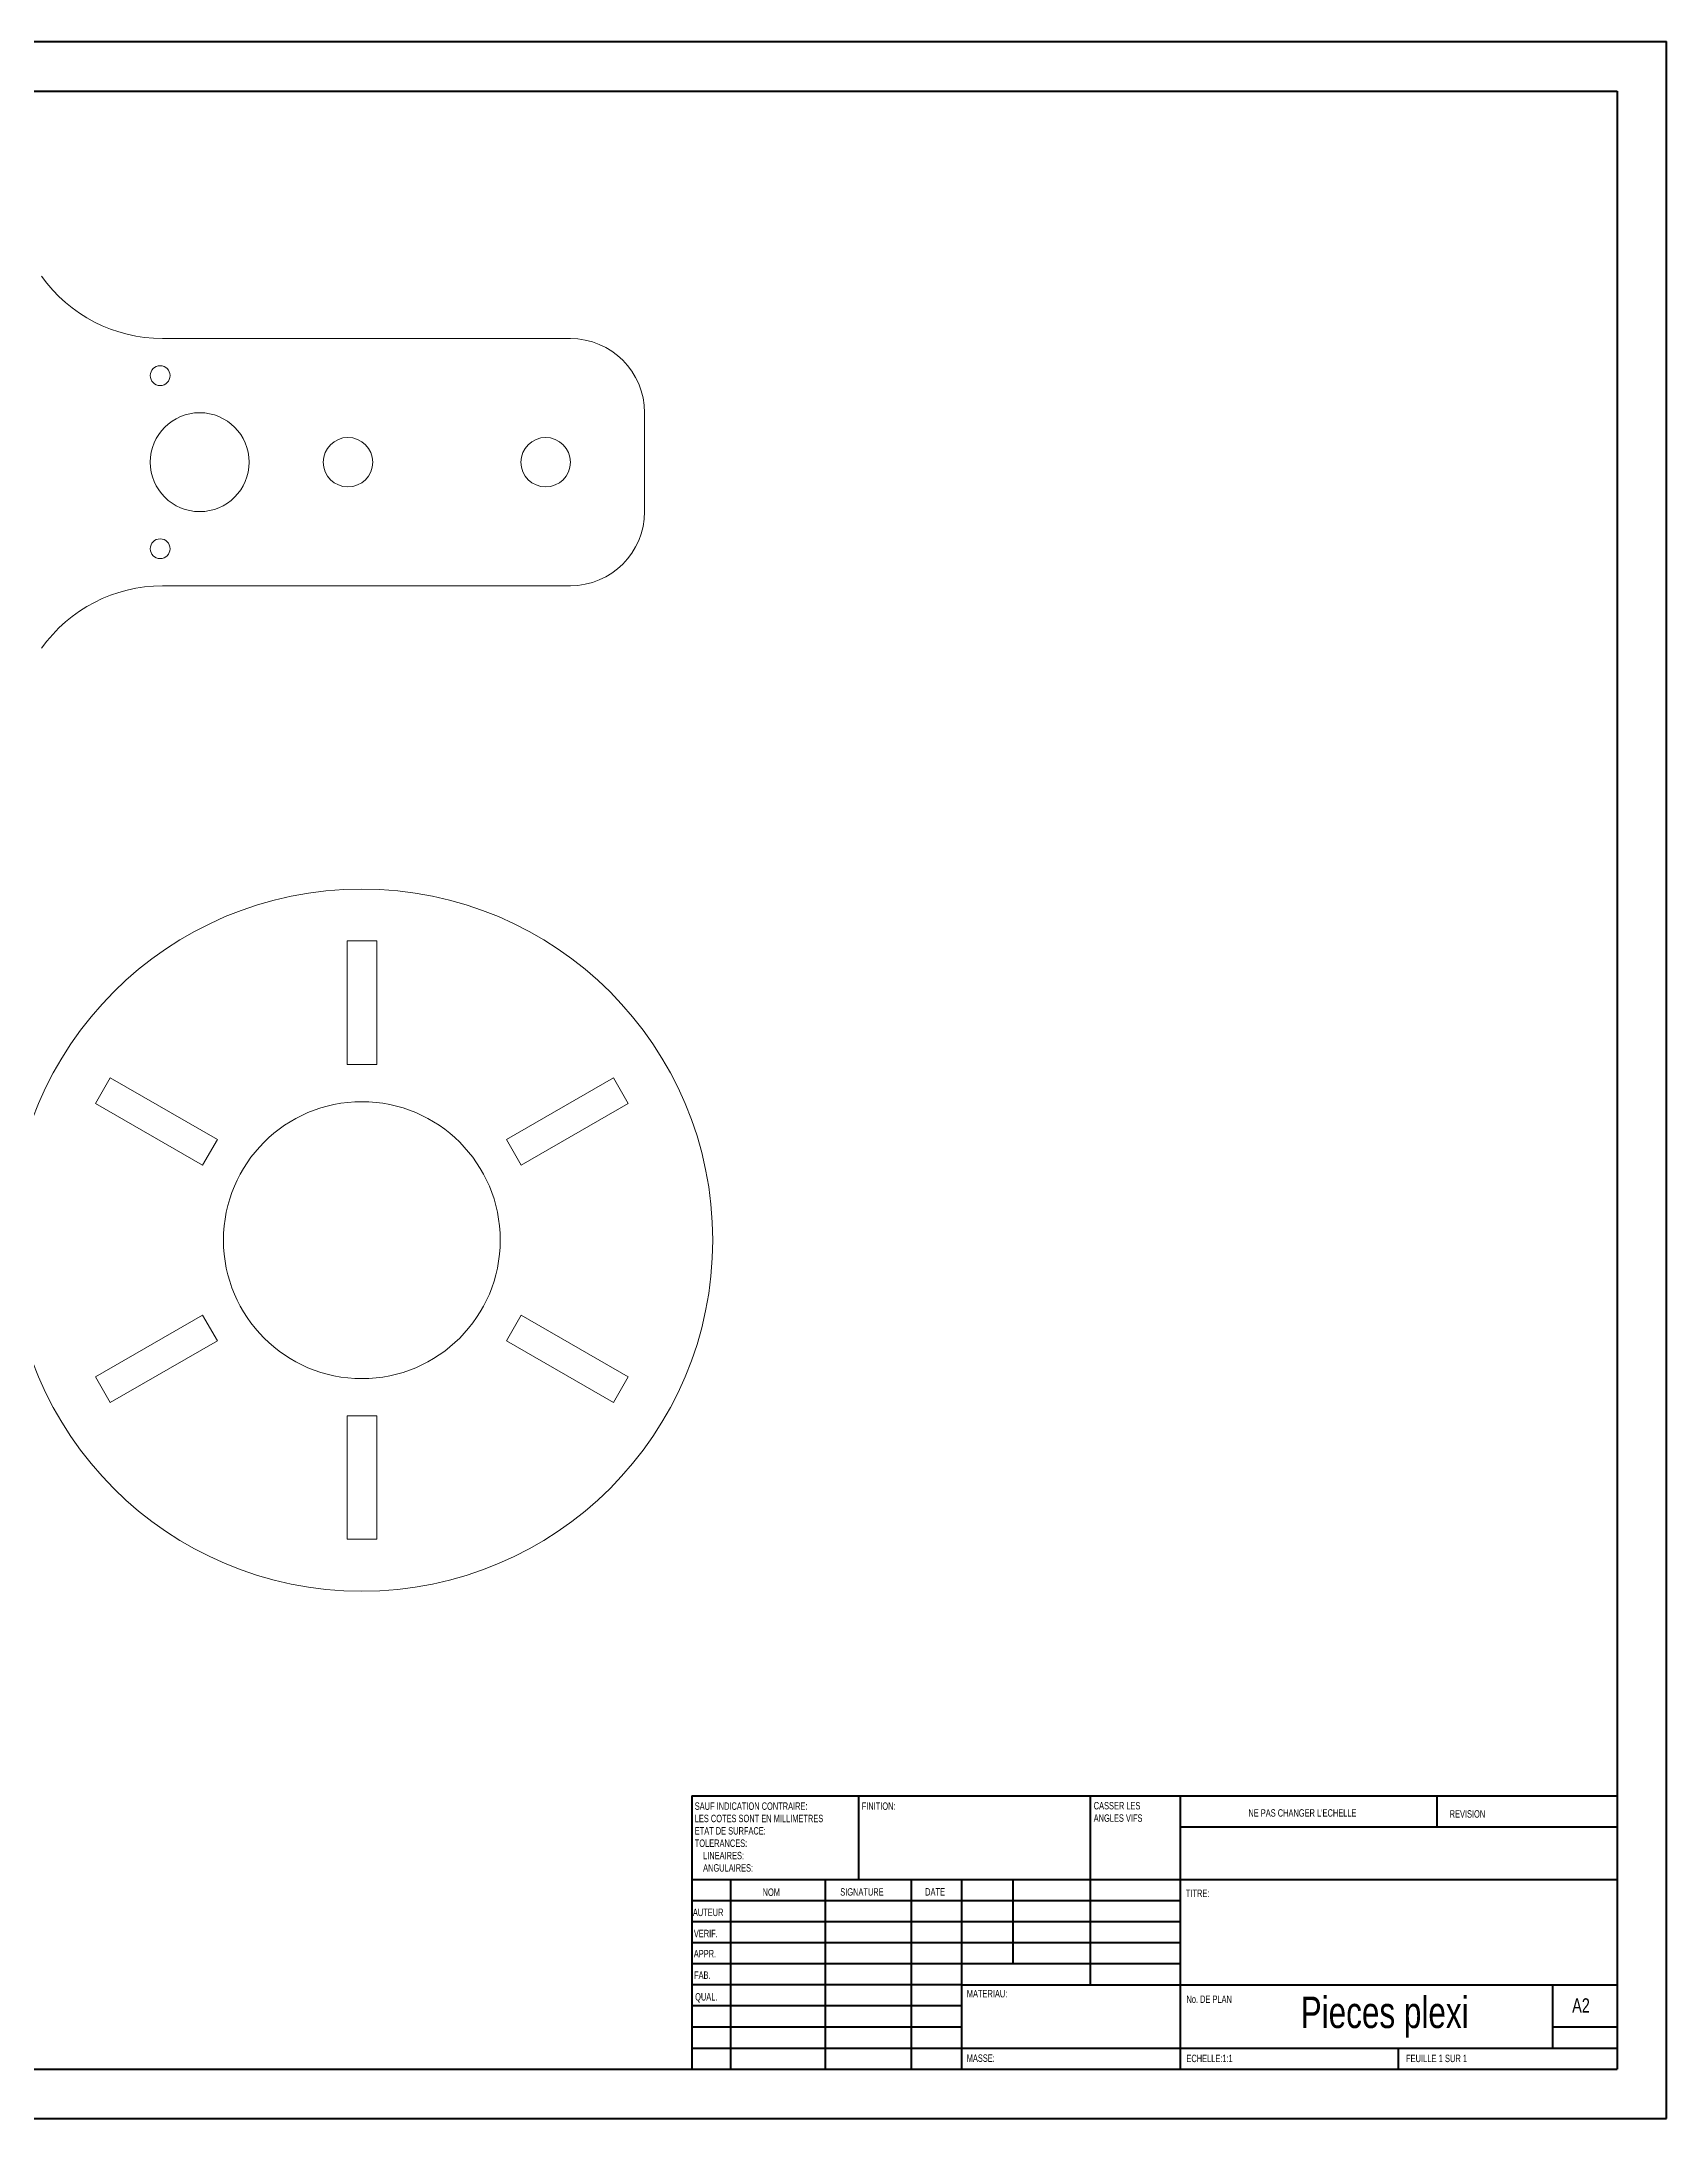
# Model space of a CAD drawing. Header units: millimetres. Extents: x 0 to 594, y 0 to 420.
# Drawn here: x 265.3 to 594.1, y 0.2 to 420.2 of the extents above; entities that cross this region are included whole.
import ezdxf

# ---------------------------------------------------------------- set-up
doc = ezdxf.new("R2010")
doc.units = ezdxf.units.MM
doc.styles.add('SLDTEXTSTYLE0', font='TXT', dxfattribs={"width": 0.75})
doc.styles.add('SLDTEXTSTYLE1', font='TXT', dxfattribs={"width": 0.7})

# ---------------------------------------------------------------- blocks, each defined once
blk = doc.blocks.new('SW_NOTE_0')
at = {"color": 0, "linetype": 'Continuous', "lineweight": 0, "char_height": 1.5, "attachment_point": 1, "style": 'SLDTEXTSTYLE0'}
for s, insert in [('CASSER LES', (0, 1.93)), ('ANGLES VIFS', (0, -0.57))]:
    blk.add_mtext(s, dxfattribs=dict(at, insert=insert))
blk = doc.blocks.new('SW_NOTE_1')
at = {"color": 0, "linetype": 'Continuous', "lineweight": 0, "char_height": 1.5, "attachment_point": 1, "style": 'SLDTEXTSTYLE0'}
for s, insert in [('SAUF INDICATION CONTRAIRE:', (0, 1.93)), ('LES COTES SONT EN MILLIMETRES', (0, -0.57)), ('ETAT DE SURFACE:', (0, -3.07)), ('TOLERANCES:', (0, -5.57)), ('LINEAIRES:', (1.69, -8.07)), ('ANGULAIRES:', (1.69, -10.57))]:
    blk.add_mtext(s, dxfattribs=dict(at, insert=insert))

msp = doc.modelspace()

# ---------------------------------------------------------------- linework, layer by layer
at = {"color": 7, "linetype": 'Continuous', "lineweight": 40}
for p, q in [((0.08, 420.21), (594.08, 420.21)), ((594.08, 0.21), (594.08, 420.21)), ((25.08, 410.21), (584.08, 410.21)), ((584.08, 410.21), (584.08, 10.21)), ((396.88, 65.46), (584.08, 65.46)), ((396.88, 65.46), (396.88, 10.21)), ((430.68, 48.46), (430.68, 65.46)), ((477.48, 65.46), (477.48, 27.21)), ((495.68, 65.46), (495.68, 10.21)), ((547.68, 59.09), (547.68, 65.46)), ((584.08, 59.09), (495.68, 59.09)), ((584.08, 48.46), (396.88, 48.46)), ((404.68, 48.46), (404.68, 10.21)), ((423.87, 48.46), (423.87, 10.21)), ((441.28, 48.46), (441.28, 10.21)), ((451.48, 10.21), (451.48, 48.46)), ((461.88, 31.46), (461.88, 48.46)), ((495.68, 44.21), (396.88, 44.21)), ((495.68, 39.96), (396.88, 39.96)), ((495.68, 35.71), (396.88, 35.71)), ((495.68, 31.46), (396.88, 31.46)), ((451.48, 27.21), (396.88, 27.21)), ((451.48, 27.21), (584.08, 27.21)), ((571.08, 14.46), (571.08, 27.21)), ((451.48, 22.96), (396.88, 22.96)), ((451.48, 18.71), (396.88, 18.71)), ((584.08, 18.71), (571.08, 18.71)), ((396.88, 14.46), (584.08, 14.46)), ((539.88, 10.21), (539.88, 14.46)), ((25.08, 10.21), (584.08, 10.21)), ((0.08, 0.21), (594.08, 0.21))]:
    msp.add_line(p, q, dxfattribs=at)
at = {"color": 7, "linetype": 'Continuous', "lineweight": 15}
for p, q in [((289.77, 360.15), (372.31, 360.15)), ((387.31, 345.15), (387.31, 325.15)), ((372.31, 310.15), (289.77, 310.15)), ((333.12, 238.33), (327.12, 238.33)), ((327.12, 238.33), (327.12, 213.33)), ((333.12, 213.33), (333.12, 238.33)), ((279.22, 210.67), (276.22, 205.48)), ((300.88, 198.17), (279.22, 210.67)), ((327.12, 213.33), (333.12, 213.33)), ((381.01, 210.67), (359.36, 198.17)), ((384.01, 205.48), (381.01, 210.67)), ((276.22, 205.48), (297.88, 192.98)), ((362.36, 192.98), (384.01, 205.48)), ((297.88, 192.98), (300.88, 198.17)), ((359.36, 198.17), (362.36, 192.98)), ((297.88, 162.67), (276.22, 150.17)), ((300.88, 157.48), (297.88, 162.67)), ((362.36, 162.67), (359.36, 157.48)), ((384.01, 150.17), (362.36, 162.67)), ((279.22, 144.98), (300.88, 157.48)), ((359.36, 157.48), (381.01, 144.98)), ((276.22, 150.17), (279.22, 144.98)), ((381.01, 144.98), (384.01, 150.17)), ((333.12, 142.33), (327.12, 142.33)), ((327.12, 142.33), (327.12, 117.33)), ((333.12, 117.33), (333.12, 142.33)), ((327.12, 117.33), (333.12, 117.33))]:
    msp.add_line(p, q, dxfattribs=at)
for centre, radius in [((289.31, 352.65), 2), ((297.31, 335.15), 10), ((327.31, 335.15), 5), ((367.31, 335.15), 5), ((289.31, 317.65), 2), ((330.12, 177.83), 71), ((330.12, 177.83), 28)]:
    msp.add_circle(centre, radius, dxfattribs=at)
for centre, radius, start, end in [((289.77, 390.15), 30, 215.3765, 270), ((372.31, 345.15), 15, 0, 90), ((372.31, 325.15), 15, 270, 0), ((289.77, 280.15), 30, 90, 144.6235)]:
    msp.add_arc(centre, radius, start, end, dxfattribs=at)

# ---------------------------------------------------------------- block references
at = {"color": 7, "linetype": 'Continuous', "lineweight": 0}
for name, p in [('SW_NOTE_1', (397.47, 62.2)), ('SW_NOTE_0', (478.19, 62.28))]:
    msp.add_blockref(name, p, dxfattribs=at)

# ---------------------------------------------------------------- texts
for s, insert, char_height, attachment_point, style in [('FINITION:', (431.25, 64.13), 1.5, 1, 'SLDTEXTSTYLE0'), ("NE PAS CHANGER L'ECHELLE", (509.49, 62.75), 1.5, 1, 'SLDTEXTSTYLE0'), ('REVISION', (550.21, 62.55), 1.5, 1, 'SLDTEXTSTYLE0'), ('NOM', (411.2, 46.72), 1.5, 1, 'SLDTEXTSTYLE0'), ('SIGNATURE', (426.91, 46.78), 1.5, 1, 'SLDTEXTSTYLE0'), ('DATE', (444.09, 46.79), 1.5, 1, 'SLDTEXTSTYLE0'), ('TITRE:', (496.84, 46.49), 1.5, 1, 'SLDTEXTSTYLE0'), ('AUTEUR', (397.09, 42.64), 1.5, 1, 'SLDTEXTSTYLE0'), ('VERIF.', (397.29, 38.37), 1.5, 1, 'SLDTEXTSTYLE0'), ('APPR.', (397.28, 34.28), 1.5, 1, 'SLDTEXTSTYLE0'), ('FAB.', (397.33, 29.95), 1.5, 1, 'SLDTEXTSTYLE0'), ('QUAL.', (397.55, 25.56), 1.5, 1, 'SLDTEXTSTYLE0'), ('MATERIAU:', (452.52, 26.2), 1.5, 1, 'SLDTEXTSTYLE0'), ('No. DE PLAN', (496.95, 25.08), 1.5, 1, 'SLDTEXTSTYLE0'), ('Pieces plexi', (537.06, 24.85), 6.35, 2, 'SLDTEXTSTYLE0'), ('A2', (575, 24.52), 2.91, 1, 'SLDTEXTSTYLE0'), ('MASSE:', (452.5, 13.16), 1.499, 1, 'SLDTEXTSTYLE0'), ('ECHELLE:1:1', (496.95, 13.11), 1.5, 1, 'SLDTEXTSTYLE0'), ('FEUILLE 1 SUR 1', (541.36, 13.11), 1.5, 1, 'SLDTEXTSTYLE1')]:
    msp.add_mtext(s, dxfattribs=dict(at, insert=insert, char_height=char_height, attachment_point=attachment_point, style=style))

doc.saveas('drawing.dxf')
